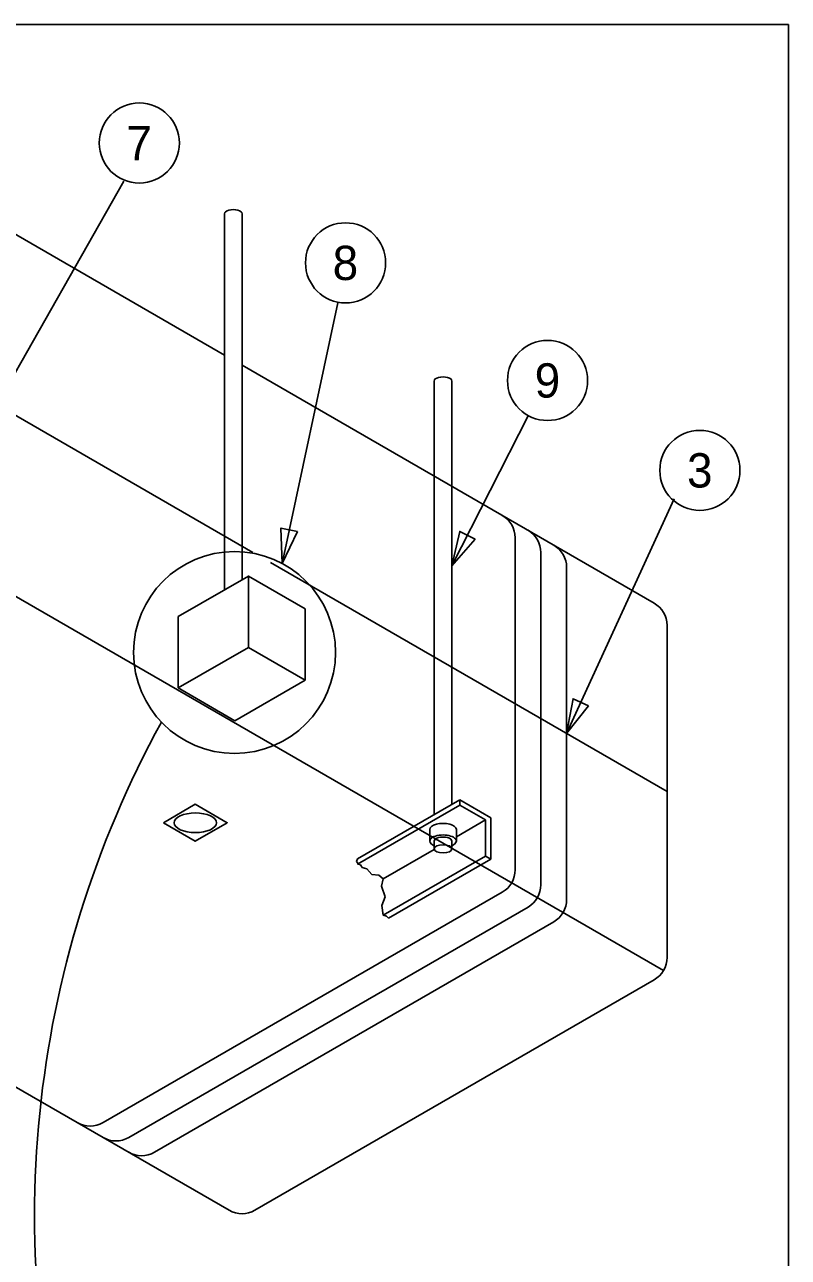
# Model space of a CAD drawing. Extents: x 10043 to 10176, y 9935 to 10141.
# Drawn here: x 10144.51 to 10159.36, y 10116.52 to 10140.51 of the extents above; entities that cross this region are included whole.
import ezdxf

# ---------------------------------------------------------------- set-up
doc = ezdxf.new("R2010")
doc.units = 0
for name, color, linetype in [('G-ANNO-SYMB', 7, 'Continuous'), ('G-DETL-GRID', 7, 'Continuous'), ('G-DETL-LINE', 7, 'Continuous'), ('G-DETL-TEXT', 7, 'Continuous')]:
    doc.layers.add(name, color=color, linetype=linetype)

msp = doc.modelspace()

# ---------------------------------------------------------------- linework, layer by layer
at = {"layer": 'G-ANNO-SYMB'}
for centre in [(10146.738, 10138.202), (10150.75, 10135.871), (10154.678, 10133.583), (10157.641, 10131.834)]:
    msp.add_circle(centre, 0.779, dxfattribs=at)
at = {"layer": 'G-DETL-GRID'}
msp.add_lwpolyline([(10110.22, 10140.505), (10159.362, 10140.505), (10159.362, 10095.005), (10110.22, 10095.005)], close=True, dxfattribs=at)
at = {"layer": 'G-DETL-LINE'}
for p, q in [((10148.395, 10134.077), (10142.598, 10137.424)), ((10148.395, 10134.077), (10142.598, 10137.424)), ((10148.395, 10129.51), (10148.395, 10136.827)), ((10148.395, 10129.51), (10148.395, 10136.827)), ((10148.74, 10129.709), (10148.74, 10136.827)), ((10148.947, 10130.239), (10142.598, 10133.904)), ((10148.947, 10130.239), (10142.598, 10133.904)), ((10156.752, 10129.252), (10148.74, 10133.878)), ((10156.752, 10129.252), (10148.74, 10133.878)), ((10152.474, 10131.722), (10152.474, 10133.573)), ((10152.474, 10131.722), (10152.474, 10133.573)), ((10152.819, 10131.523), (10152.819, 10133.573)), ((10152.819, 10131.523), (10152.819, 10133.573)), ((10152.474, 10125.141), (10152.474, 10131.722)), ((10152.474, 10125.141), (10152.474, 10131.722)), ((10152.819, 10125.34), (10152.819, 10131.523)), ((10152.819, 10125.34), (10152.819, 10131.523)), ((10154.049, 10130.524), (10154.049, 10124.062)), ((10154.049, 10130.524), (10154.049, 10124.062)), ((10154.549, 10130.235), (10154.549, 10123.773)), ((10154.549, 10130.235), (10154.549, 10123.773)), ((10156.935, 10122.107), (10142.888, 10130.217)), ((10156.935, 10122.107), (10142.888, 10130.217)), ((10157.002, 10125.588), (10149.292, 10130.039)), ((10157.002, 10125.588), (10149.292, 10130.039)), ((10148.859, 10129.778), (10147.493, 10128.989)), ((10148.859, 10129.778), (10147.493, 10128.989)), ((10155.049, 10129.947), (10155.049, 10123.485)), ((10155.049, 10129.947), (10155.049, 10123.485)), ((10147.493, 10127.602), (10147.493, 10128.989)), ((10147.493, 10127.602), (10147.493, 10128.989)), ((10157.002, 10128.819), (10157.002, 10122.357)), ((10157.002, 10128.819), (10157.002, 10122.357)), ((10148.859, 10128.39), (10147.493, 10127.602)), ((10148.859, 10128.39), (10147.493, 10127.602)), ((10148.598, 10126.964), (10147.493, 10127.602)), ((10148.598, 10126.964), (10147.493, 10127.602)), ((10149.963, 10127.753), (10148.598, 10126.964)), ((10149.963, 10127.753), (10148.598, 10126.964)), ((10148.487, 10117.44), (10134.623, 10125.445)), ((10148.487, 10117.44), (10134.623, 10125.445)), ((10152.97, 10125.427), (10150.981, 10124.279)), ((10152.97, 10125.427), (10150.981, 10124.279)), ((10152.97, 10125.427), (10153.574, 10125.078)), ((10152.97, 10125.427), (10152.97, 10125.323)), ((10152.97, 10125.427), (10153.574, 10125.078)), ((10152.97, 10125.427), (10152.97, 10125.323)), ((10152.97, 10125.323), (10150.981, 10124.175)), ((10152.97, 10125.323), (10150.981, 10124.175)), ((10152.97, 10125.323), (10153.47, 10125.034)), ((10152.97, 10125.323), (10153.47, 10125.034)), ((10153.47, 10125.034), (10152.905, 10124.708)), ((10153.47, 10125.034), (10152.905, 10124.708)), ((10153.47, 10125.034), (10153.47, 10124.328)), ((10153.47, 10125.034), (10153.47, 10124.328)), ((10153.574, 10125.078), (10153.574, 10124.268)), ((10153.574, 10125.078), (10153.574, 10124.268)), ((10152.387, 10124.847), (10152.387, 10124.622)), ((10152.387, 10124.847), (10152.387, 10124.622)), ((10152.905, 10124.847), (10152.905, 10124.622)), ((10152.905, 10124.847), (10152.905, 10124.622)), ((10152.474, 10124.622), (10152.474, 10124.472)), ((10152.474, 10124.622), (10152.474, 10124.472)), ((10152.819, 10124.622), (10152.819, 10124.472)), ((10152.819, 10124.622), (10152.819, 10124.472)), ((10150.981, 10124.279), (10150.962, 10124.227)), ((10150.981, 10124.279), (10150.962, 10124.227)), ((10152.476, 10124.46), (10151.481, 10123.886)), ((10152.476, 10124.46), (10151.481, 10123.886)), ((10153.47, 10124.328), (10151.481, 10123.18)), ((10153.47, 10124.328), (10151.481, 10123.18)), ((10153.574, 10124.268), (10151.586, 10123.12)), ((10153.574, 10124.268), (10151.586, 10123.12)), ((10153.47, 10124.328), (10153.574, 10124.268)), ((10153.47, 10124.328), (10153.574, 10124.268)), ((10150.962, 10124.227), (10150.979, 10124.202)), ((10150.962, 10124.227), (10150.979, 10124.202)), ((10150.979, 10124.202), (10150.992, 10124.185)), ((10150.979, 10124.202), (10150.992, 10124.185)), ((10150.992, 10124.185), (10150.981, 10124.175)), ((10150.992, 10124.185), (10150.981, 10124.175)), ((10150.981, 10124.175), (10151.043, 10124.158)), ((10150.981, 10124.175), (10151.043, 10124.158)), ((10151.043, 10124.158), (10151.073, 10124.111)), ((10151.043, 10124.158), (10151.073, 10124.111)), ((10151.073, 10124.111), (10151.163, 10124.082)), ((10151.073, 10124.111), (10151.163, 10124.082)), ((10151.163, 10124.082), (10151.263, 10123.973)), ((10151.163, 10124.082), (10151.263, 10123.973)), ((10151.263, 10123.973), (10151.395, 10123.957)), ((10151.263, 10123.973), (10151.395, 10123.957)), ((10151.395, 10123.957), (10151.481, 10123.886)), ((10151.395, 10123.957), (10151.481, 10123.886)), ((10151.481, 10123.886), (10151.45, 10123.745)), ((10151.481, 10123.886), (10151.45, 10123.745)), ((10153.799, 10123.629), (10146.033, 10119.146)), ((10153.799, 10123.629), (10146.033, 10119.146)), ((10151.45, 10123.745), (10151.518, 10123.541)), ((10151.45, 10123.745), (10151.518, 10123.541)), ((10151.518, 10123.541), (10151.458, 10123.371)), ((10151.518, 10123.541), (10151.458, 10123.371)), ((10154.299, 10123.34), (10146.533, 10118.857)), ((10154.299, 10123.34), (10146.533, 10118.857)), ((10151.458, 10123.371), (10151.481, 10123.18)), ((10151.458, 10123.371), (10151.481, 10123.18)), ((10154.799, 10123.052), (10147.033, 10118.568)), ((10154.799, 10123.052), (10147.033, 10118.568)), ((10151.481, 10123.18), (10151.549, 10123.162)), ((10151.481, 10123.18), (10151.549, 10123.162)), ((10151.549, 10123.162), (10151.586, 10123.12)), ((10151.549, 10123.162), (10151.586, 10123.12)), ((10156.752, 10121.924), (10148.987, 10117.44)), ((10156.752, 10121.924), (10148.987, 10117.44))]:
    msp.add_line(p, q, dxfattribs=at)
for points in [[(10149.963, 10127.753), (10148.859, 10128.39), (10148.859, 10129.778), (10149.963, 10129.14)], [(10149.963, 10127.753), (10148.859, 10128.39), (10148.859, 10129.778), (10149.963, 10129.14)], [(10147.207, 10124.979), (10147.828, 10125.338), (10148.449, 10124.979), (10147.828, 10124.62)], [(10147.207, 10124.979), (10147.828, 10125.338), (10148.449, 10124.979), (10147.828, 10124.62)]]:
    msp.add_lwpolyline(points, close=True, dxfattribs=at)
for centre, start, end in [((10153.549, 10130.524), 0, 60), ((10153.549, 10130.524), 0, 60), ((10154.049, 10130.235), 0, 60), ((10154.049, 10130.235), 0, 60), ((10154.549, 10129.947), 0, 60), ((10154.549, 10129.947), 0, 60), ((10156.502, 10128.819), 0, 60), ((10156.502, 10128.819), 0, 60), ((10153.549, 10124.062), 300, 360), ((10153.549, 10124.062), 300, 360), ((10154.049, 10123.773), 300, 360), ((10154.049, 10123.773), 300, 360), ((10154.549, 10123.485), 300, 360), ((10154.549, 10123.485), 300, 360), ((10156.502, 10122.357), 300, 360), ((10156.502, 10122.357), 300, 360), ((10145.783, 10119.579), 240, 300.0001), ((10145.783, 10119.579), 240, 300.0001), ((10146.283, 10119.29), 240, 300.0001), ((10146.283, 10119.29), 240, 300.0001), ((10146.783, 10119.002), 240, 300.0001), ((10146.783, 10119.002), 240, 300.0001), ((10148.737, 10117.874), 240, 300.0001), ((10148.737, 10117.874), 240, 300.0001)]:
    msp.add_arc(centre, 0.5, start, end, dxfattribs=at)
for centre, major_axis, start_param, end_param in [((10148.567, 10136.827), (-0.173, 0), 3.137491, 6.287287), ((10148.567, 10136.827), (-0.173, 0), 3.137491, 6.287287), ((10152.646, 10133.573), (-0.173, 0), 3.137491, 6.287287), ((10152.646, 10133.573), (-0.173, 0), 3.137491, 6.287287), ((10152.646, 10124.847), (-0.259, 0), 3.137491, 6.287287), ((10152.646, 10124.847), (-0.259, 0), 3.137491, 6.287287), ((10152.646, 10124.622), (-0.259, 0), 2.300516, 7.124262), ((10152.646, 10124.622), (-0.259, 0), 2.300516, 7.124262), ((10152.646, 10124.622), (-0.173, 0), 3.137491, 6.287287), ((10152.646, 10124.622), (-0.173, 0), 3.137491, 6.287287)]:
    msp.add_ellipse(centre, major_axis=major_axis, ratio=0.460797, start_param=start_param, end_param=end_param, dxfattribs=at)
for centre, major_axis in [((10147.828, 10124.979), (-0.413, 0)), ((10147.828, 10124.979), (-0.413, 0)), ((10152.646, 10124.472), (-0.173, 0)), ((10152.646, 10124.472), (-0.173, 0))]:
    msp.add_ellipse(centre, major_axis=major_axis, ratio=0.460797, dxfattribs=at)
at = {"layer": 'G-DETL-TEXT'}
for p, q in [((10146.44, 10137.459), (10143.032, 10131.459)), ((10146.44, 10137.459), (10143.032, 10131.459)), ((10150.6, 10135.093), (10149.516, 10130.025)), ((10150.6, 10135.093), (10149.516, 10130.025)), ((10154.307, 10132.91), (10152.819, 10129.977)), ((10154.307, 10132.91), (10152.819, 10129.977)), ((10157.143, 10131.283), (10155.049, 10126.716)), ((10157.143, 10131.283), (10155.049, 10126.716))]:
    msp.add_line(p, q, dxfattribs=at)
for points in [[(10149.818, 10130.642), (10149.516, 10130.025), (10149.492, 10130.711)], [(10149.818, 10130.642), (10149.516, 10130.025), (10149.492, 10130.711)], [(10153.269, 10130.496), (10152.819, 10129.977), (10152.972, 10130.647)], [(10153.269, 10130.496), (10152.819, 10129.977), (10152.972, 10130.647)], [(10155.478, 10127.252), (10155.049, 10126.716), (10155.175, 10127.391)], [(10155.478, 10127.252), (10155.049, 10126.716), (10155.175, 10127.391)]]:
    msp.add_lwpolyline(points, close=True, dxfattribs=at)
msp.add_circle((10148.591, 10128.291), 1.964, dxfattribs=at)
msp.add_arc((10164.714, 10117.308), 20.014, 151.243, 197.1832, dxfattribs=at)
msp.add_arc((10164.714, 10117.308), 20.014, 151.243, 197.1832, dxfattribs=at)

# ---------------------------------------------------------------- texts
at = {"layer": 'G-ANNO-SYMB'}
for s, p in [('7', (10146.488, 10137.868)), ('8', (10150.499, 10135.537)), ('9', (10154.428, 10133.25)), ('3', (10157.391, 10131.501))]:
    msp.add_text(s, height=0.667, dxfattribs=at).set_placement(p)

doc.saveas('drawing.dxf')
